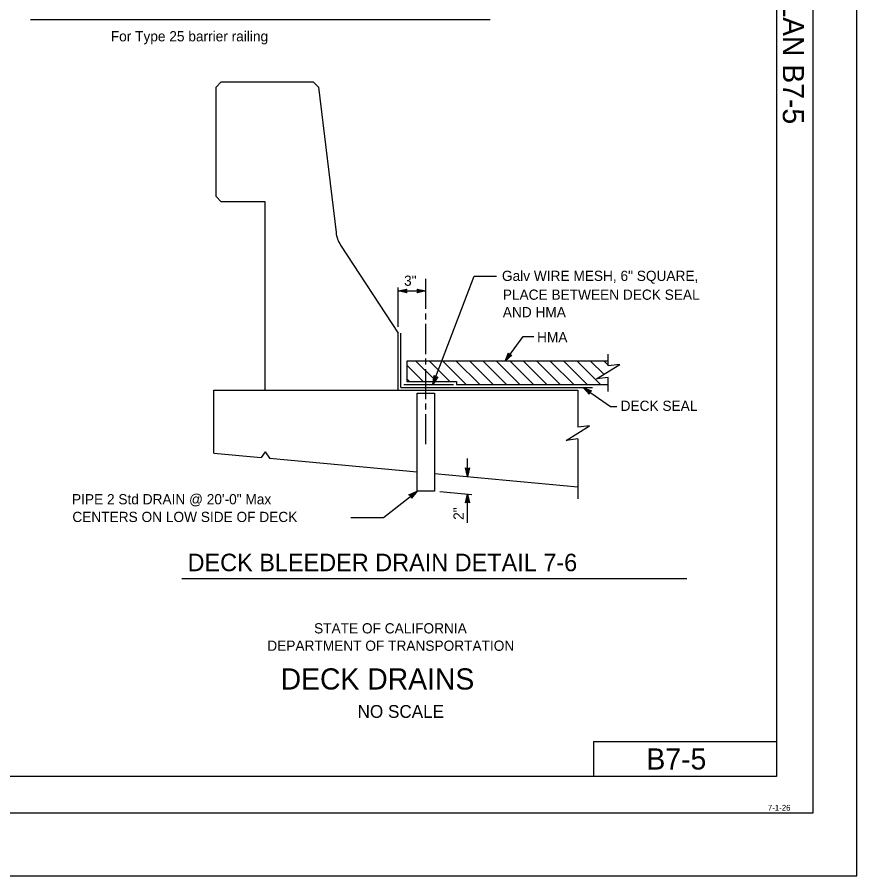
# Model space of a CAD drawing. Extents: x -894 to 866, y -472 to 714.
# Drawn here: x 291 to 866, y -472 to 115 of the extents above; entities that cross this region are included whole.
import ezdxf

# ---------------------------------------------------------------- set-up
doc = ezdxf.new("R2010")
doc.units = 0
for name, color, linetype in [('56 Stage 3 Anno', 7, 'Continuous'), ('57 Undefined', 7, 'Continuous'), ('59 Sndwall Anno', 7, 'Continuous'), ('60 Nongeo Data', 7, 'Continuous'), ('border_INSIDE-BORDER-anno', 7, 'Continuous'), ('border_PLOTTING-ELEMENTS', 7, 'Continuous'), ('border_rw_22x34_Cut_Lines', 7, 'Continuous'), ('border_SHEET', 7, 'Continuous'), ('border_WITHIN-BORDER-anno', 7, 'Continuous')]:
    doc.layers.add(name, color=color, linetype=linetype)

msp = doc.modelspace()

# ---------------------------------------------------------------- linework, layer by layer
at = {"layer": '56 Stage 3 Anno'}
for p, q in [((575.8, -136.06), (604.1, -62.03)), ((604.1, -62.03), (619.36, -62.03)), ((552, -96.57), (552, -69.63)), ((552, -72.09), (558, -70.76)), ((552, -72.09), (571, -72.09)), ((558, -73.43), (552, -72.09)), ((552, -72.09), (552, -72.09)), ((557.79, -73.07), (553.38, -72.09)), ((553.39, -72.09), (557.77, -71.12)), ((554.76, -72.09), (557.59, -71.47)), ((557.55, -72.71), (554.76, -72.09)), ((556.15, -72.09), (557.35, -71.83)), ((557.37, -72.37), (556.15, -72.09)), ((558, -70.76), (557.2, -72.09)), ((557.2, -72.09), (558, -73.43)), ((558, -70.76), (558, -70.76)), ((558, -73.43), (558, -73.43)), ((565.8, -72.09), (565, -70.75)), ((565, -70.75), (565, -70.75)), ((565, -70.75), (571, -72.09)), ((571, -72.09), (565, -73.42)), ((565, -73.42), (565.8, -72.09)), ((565, -73.42), (565, -73.42)), ((565.22, -71.11), (569.62, -72.09)), ((569.61, -72.09), (565.24, -73.06)), ((568.24, -72.09), (565.41, -72.71)), ((565.45, -71.47), (568.24, -72.09)), ((565.63, -71.81), (566.86, -72.09)), ((566.86, -72.09), (565.65, -72.35)), ((571, -72.09), (571, -72.09)), ((625.22, -120.06), (637.51, -103.15)), ((637.51, -103.15), (644.89, -103.15)), ((625.22, -120.06), (627.67, -114.42)), ((629.83, -115.99), (625.22, -120.06)), ((629.42, -115.96), (626.03, -118.94)), ((626.04, -118.93), (627.83, -114.83)), ((626.85, -117.83), (628, -115.17)), ((628.99, -115.94), (626.85, -117.83)), ((627.66, -116.71), (628.15, -115.57)), ((628.61, -115.88), (627.66, -116.71)), ((627.67, -114.42), (627.67, -114.42)), ((627.67, -114.42), (628.28, -115.85)), ((628.28, -115.85), (629.83, -115.99)), ((629.83, -115.99), (629.83, -115.99)), ((625.22, -120.06), (625.22, -120.06)), ((575.8, -136.06), (576.7, -129.98)), ((579.19, -130.93), (575.8, -136.06)), ((576.29, -134.76), (576.95, -130.33)), ((578.78, -131.01), (576.29, -134.77)), ((576.7, -129.98), (576.7, -129.98)), ((576.7, -129.98), (577.65, -131.2)), ((576.78, -133.48), (577.21, -130.62)), ((578.36, -131.1), (576.78, -133.48)), ((577.28, -132.19), (577.46, -130.97)), ((577.97, -131.14), (577.28, -132.19)), ((577.65, -131.2), (579.19, -130.93)), ((579.19, -130.93), (579.19, -130.93)), ((575.8, -136.06), (575.8, -136.06)), ((678.73, -138.06), (697.3, -151.27)), ((682.84, -142.63), (678.73, -138.06)), ((678.73, -138.06), (678.73, -138.06)), ((678.73, -138.06), (684.39, -140.45)), ((682.87, -142.21), (679.85, -138.86)), ((679.87, -138.86), (683.99, -140.61)), ((682.89, -141.79), (680.98, -139.66)), ((680.98, -139.66), (683.64, -140.79)), ((682.95, -141.4), (682.11, -140.47)), ((682.11, -140.47), (683.25, -140.95)), ((684.39, -140.45), (682.97, -141.07)), ((684.39, -140.45), (684.39, -140.45)), ((682.97, -141.07), (682.84, -142.63)), ((682.84, -142.63), (682.84, -142.63)), ((697.3, -151.27), (701.73, -151.27)), ((599.52, -199.09), (599.52, -186.81)), ((599.52, -199.09), (598.19, -193.09)), ((598.19, -193.09), (598.19, -193.09)), ((598.19, -193.09), (599.52, -193.89)), ((599.52, -197.7), (598.55, -193.32)), ((599.52, -196.33), (598.9, -193.5)), ((599.52, -194.94), (599.26, -193.73)), ((599.52, -193.89), (600.86, -193.09)), ((600.86, -193.09), (599.52, -199.09)), ((600.5, -193.3), (599.52, -197.71)), ((600.15, -193.54), (599.52, -196.33)), ((599.8, -193.71), (599.52, -194.94)), ((600.86, -193.09), (600.86, -193.09)), ((599.52, -199.09), (599.52, -199.09)), ((542.15, -227.26), (565, -209.06)), ((559.47, -211.75), (565, -209.06)), ((559.86, -211.89), (563.92, -209.92)), ((560.27, -212.03), (562.84, -210.78)), ((562.84, -210.78), (561.02, -213.03)), ((563.92, -209.93), (561.1, -213.41)), ((565, -209.06), (561.14, -213.84)), ((565, -209.06), (565, -209.06)), ((580.66, -209.4), (602.43, -211.41)), ((598.18, -217.14), (599.52, -211.14)), ((599.52, -230.92), (599.52, -211.14)), ((599.52, -211.14), (599.52, -211.14)), ((599.52, -211.14), (600.85, -217.14)), ((560.93, -212.3), (559.47, -211.75)), ((559.47, -211.75), (559.47, -211.75)), ((560.62, -212.19), (561.76, -211.64)), ((561.14, -213.84), (560.93, -212.3)), ((561.76, -211.64), (560.98, -212.6)), ((561.14, -213.84), (561.14, -213.84)), ((599.52, -216.34), (598.18, -217.14)), ((598.18, -217.14), (598.18, -217.14)), ((598.54, -216.92), (599.52, -212.52)), ((598.9, -216.69), (599.52, -213.9)), ((599.24, -216.51), (599.52, -215.28)), ((599.52, -212.53), (600.49, -216.91)), ((599.52, -213.9), (600.14, -216.73)), ((599.52, -215.28), (599.79, -216.49)), ((600.85, -217.14), (599.52, -216.34)), ((600.85, -217.14), (600.85, -217.14)), ((519.6, -227.26), (542.15, -227.26))]:
    msp.add_line(p, q, dxfattribs=at)
for points in [[(571, -84.39), (571, -63.83)], [(571, -91.59), (571, -87.48)], [(571, -115.25), (571, -94.68)], [(571, -122.44), (571, -118.33)], [(571, -146.1), (571, -125.53)], [(571, -153.3), (571, -149.18)], [(571, -176.95), (571, -156.38)]]:
    msp.add_lwpolyline(points, dxfattribs=at)
at = {"layer": '57 Undefined'}
for p, q in [((300.52, 113.77), (614.94, 113.77)), ((403.96, -269), (749.55, -269))]:
    msp.add_line(p, q, dxfattribs=at)
at = {"layer": '59 Sndwall Anno'}
for p, q in [((569.09, -134.06), (558, -122.97)), ((578.28, -134.06), (564.28, -120.06)), ((587.47, -134.06), (573.47, -120.06)), ((598.67, -136.06), (582.67, -120.06)), ((607.86, -136.06), (591.86, -120.06)), ((617.05, -136.06), (601.05, -120.06)), ((626.24, -136.06), (610.24, -120.06)), ((635.43, -136.06), (619.43, -120.06)), ((644.63, -136.06), (628.63, -120.06)), ((653.82, -136.06), (637.82, -120.06)), ((663.01, -136.06), (647.01, -120.06)), ((672.2, -136.06), (656.2, -120.06)), ((681.4, -136.06), (665.4, -120.06)), ((690.59, -136.06), (674.59, -120.06)), ((692.84, -129.12), (683.78, -120.06)), ((695.72, -122.8), (692.97, -120.06)), ((559.9, -134.06), (558, -132.17))]:
    msp.add_line(p, q, dxfattribs=at)
at = {"layer": '60 Nongeo Data'}
for p, q in [((427.47, 67.48), (431, 71.01)), ((431, 71.01), (494, 71.01)), ((494, 71.01), (497.54, 67.48)), ((427.47, -7.52), (427.47, 67.48)), ((497.54, 67.48), (509.54, -32.15)), ((431, -11.06), (427.47, -7.52)), ((461, -11.06), (431, -11.06)), ((461, -140.06), (461, -11.06)), ((512.64, -40.67), (552, -101.06)), ((552, -140.06), (552, -101.06)), ((554, -138.06), (554, -101.06)), ((695.72, -123.33), (695.72, -115.35)), ((695.72, -120.06), (558, -120.06)), ((558, -120.06), (558, -134.06)), ((687.72, -132.33), (703.72, -122.33)), ((703.72, -122.33), (695.72, -123.33)), ((558, -134.06), (592, -134.06)), ((592, -134.06), (592, -136.06)), ((695.72, -131.33), (687.72, -132.33)), ((695.72, -140.99), (695.72, -131.33)), ((426, -183.06), (426, -140.06)), ((426, -140.06), (552, -140.06)), ((552, -140.06), (675, -140.06)), ((554, -138.06), (685.02, -138.06)), ((556, -136.06), (590, -136.06)), ((565, -140.06), (577, -140.06)), ((592, -136.06), (695.72, -136.06)), ((675, -140.06), (675, -165.37)), ((565, -209.06), (565, -142.06)), ((565, -142.06), (577, -142.06)), ((577, -142.06), (577, -209.06)), ((667, -174.37), (683, -164.37)), ((683, -164.37), (675, -165.37)), ((675, -173.37), (667, -174.37)), ((675, -173.37), (675, -214.39)), ((426, -183.06), (458.29, -186.04)), ((461, -182.32), (458.29, -186.04)), ((461, -182.32), (464.11, -186.58)), ((464.11, -186.58), (565, -195.9)), ((577, -197.01), (675, -206.06)), ((577, -209.06), (565, -209.06))]:
    msp.add_line(p, q, dxfattribs=at)
msp.add_arc((529.4, -29.75), 20, 186.87168, 213.09493, dxfattribs=at)
at = {"layer": 'border_PLOTTING-ELEMENTS'}
for points in [[(-894.04, -472.44), (865.96, -472.44), (865.96, 713.56), (-894.04, 713.56)], [(-864.04, 670.56), (835.96, 670.56), (835.96, -429.44), (-864.04, -429.44)]]:
    msp.add_lwpolyline(points, close=True, dxfattribs=at)
at = {"layer": 'border_rw_22x34_Cut_Lines'}
msp.add_lwpolyline([(-864.04, 670.56), (835.96, 670.56), (835.96, -429.44), (-864.04, -429.44)], close=True, dxfattribs=at)
at = {"layer": 'border_SHEET'}
for p, q in [((810.96, 645.56), (810.96, -404.44)), ((685.93, -404.44), (685.93, -380.44)), ((685.93, -380.44), (810.93, -380.44)), ((810.96, -404.44), (-814.04, -404.44))]:
    msp.add_line(p, q, dxfattribs=at)

# ---------------------------------------------------------------- texts
at = {"layer": '57 Undefined'}
for s, height, p in [('For Type 25 barrier railing', 7, (355.41, 98.76)), ('Galv WIRE MESH, 6" SQUARE,', 7, (623.1, -65.23)), ('3"', 7, (556.13, -68.56)), ('PLACE BETWEEN DECK SEAL', 7, (623.69, -78.13)), ('AND HMA', 7, (623.69, -90.1)), ('HMA', 7, (647.13, -107.29)), ('DECK SEAL', 7, (704.32, -154.19)), ('PIPE 2 Std DRAIN @ 20\'-0" Max', 7, (328.87, -218.14)), ('CENTERS ON LOW SIDE OF DECK', 7, (329.12, -230.25)), ('DECK BLEEDER DRAIN DETAIL 7-6', 12, (407.97, -263.93))]:
    msp.add_text(s, height=height, dxfattribs=at).set_placement(p)
msp.add_text('2"', height=7, rotation=90, dxfattribs=at).set_placement((596.91, -228.79))
at = {"layer": 'border_INSIDE-BORDER-anno'}
for s, height, p in [('STATE OF CALIFORNIA', 7, (494.52, -306.52)), ('DEPARTMENT OF TRANSPORTATION', 7, (462.52, -318.42)), ('DECK DRAINS', 14.5, (471.66, -344.92)), ('NO SCALE', 8.75, (524.3, -364.3))]:
    msp.add_text(s, height=height, dxfattribs=at).set_placement(p)
at = {"layer": 'border_WITHIN-BORDER-anno'}
msp.add_text('2026 STANDARD PLAN B7-5', height=14.5, rotation=270, dxfattribs=at).set_placement((815.33, 299.65))
for s, height, p in [('B7-5', 14.5, (722, -399.69)), ('7-1-26', 4, (805.11, -427.86))]:
    msp.add_text(s, height=height, dxfattribs=at).set_placement(p)

doc.saveas('drawing.dxf')
